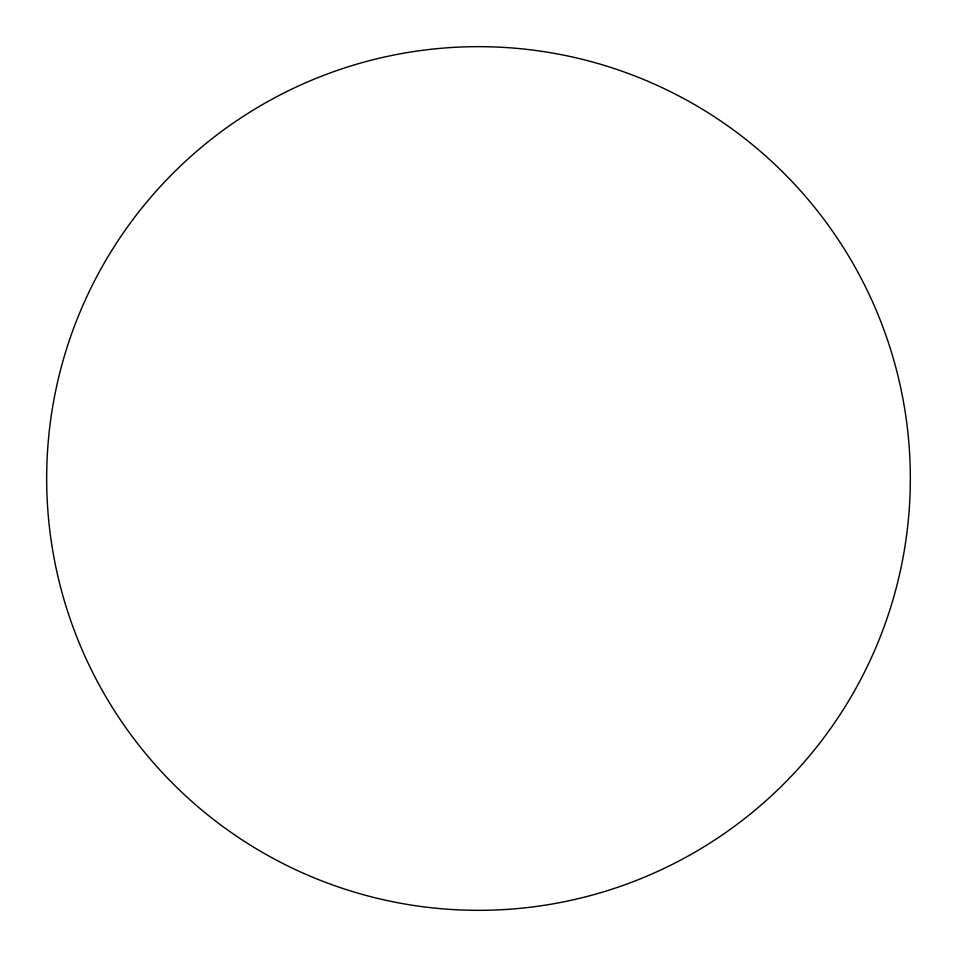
<?xml version="1.0" encoding="UTF-8"?>
<svg xmlns="http://www.w3.org/2000/svg" width="957" height="957" viewBox="0 0 957 957"><rect width="100%" height="100%" fill="white"/><g stroke="black" fill="none" stroke-linecap="round" stroke-linejoin="round"><path stroke-width="1.44" d="M235.494 835.473A431.834 431.834 0 0 0 909.15 510.464A431.834 431.834 0 0 0 290.856 89.563A431.834 431.834 0 0 0 235.494 835.473"/></g></svg>
